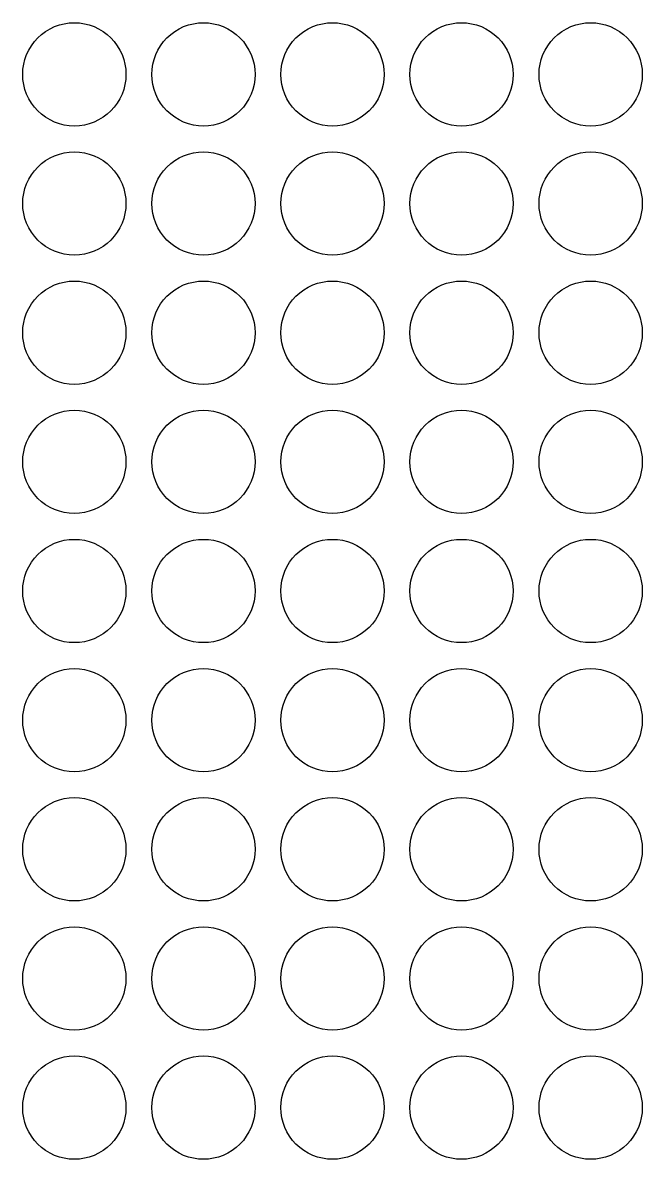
# Model space of a CAD drawing. Header units: millimetres. Extents: x 63 to 185, y -163 to -75.
# Drawn here: x 147.67 to 159.67, y -141.36 to -119.36 of the extents above; entities that cross this region are included whole.
import ezdxf

# ---------------------------------------------------------------- set-up
doc = ezdxf.new("R2010")
doc.units = ezdxf.units.MM
doc.layers.add('background', color=7, linetype='Continuous')

msp = doc.modelspace()

# ---------------------------------------------------------------- linework, layer by layer
at = {"layer": 'background'}
for points in [[(149.666, -120.355), (149.661, -120.453), (149.647, -120.55), (149.623, -120.645), (149.59, -120.738), (149.548, -120.826), (149.497, -120.911), (149.439, -120.989), (149.373, -121.062), (149.3, -121.128), (149.222, -121.186), (149.137, -121.237), (149.049, -121.279), (148.956, -121.312), (148.861, -121.336), (148.764, -121.35), (148.666, -121.355), (148.568, -121.35), (148.471, -121.336), (148.376, -121.312), (148.283, -121.279), (148.195, -121.237), (148.11, -121.186), (148.032, -121.128), (147.959, -121.062), (147.893, -120.989), (147.835, -120.911), (147.784, -120.826), (147.742, -120.738), (147.709, -120.645), (147.685, -120.55), (147.671, -120.453), (147.666, -120.355), (147.671, -120.257), (147.685, -120.16), (147.709, -120.065), (147.742, -119.972), (147.784, -119.884), (147.835, -119.799), (147.893, -119.721), (147.959, -119.648), (148.032, -119.582), (148.11, -119.524), (148.195, -119.473), (148.283, -119.431), (148.376, -119.398), (148.471, -119.374), (148.568, -119.36), (148.666, -119.355), (148.764, -119.36), (148.861, -119.374), (148.956, -119.398), (149.049, -119.431), (149.137, -119.473), (149.222, -119.524), (149.3, -119.582), (149.373, -119.648), (149.439, -119.721), (149.497, -119.799), (149.548, -119.884), (149.59, -119.972), (149.623, -120.065), (149.647, -120.16), (149.661, -120.257)], [(152.166, -120.355), (152.161, -120.453), (152.147, -120.55), (152.123, -120.645), (152.09, -120.738), (152.048, -120.826), (151.997, -120.911), (151.939, -120.989), (151.873, -121.062), (151.8, -121.128), (151.722, -121.186), (151.637, -121.237), (151.549, -121.279), (151.456, -121.312), (151.361, -121.336), (151.264, -121.35), (151.166, -121.355), (151.068, -121.35), (150.971, -121.336), (150.876, -121.312), (150.783, -121.279), (150.695, -121.237), (150.61, -121.186), (150.532, -121.128), (150.459, -121.062), (150.393, -120.989), (150.335, -120.911), (150.284, -120.826), (150.242, -120.738), (150.209, -120.645), (150.185, -120.55), (150.171, -120.453), (150.166, -120.355), (150.171, -120.257), (150.185, -120.16), (150.209, -120.065), (150.242, -119.972), (150.284, -119.884), (150.335, -119.799), (150.393, -119.721), (150.459, -119.648), (150.532, -119.582), (150.61, -119.524), (150.695, -119.473), (150.783, -119.431), (150.876, -119.398), (150.971, -119.374), (151.068, -119.36), (151.166, -119.355), (151.264, -119.36), (151.361, -119.374), (151.456, -119.398), (151.549, -119.431), (151.637, -119.473), (151.722, -119.524), (151.8, -119.582), (151.873, -119.648), (151.939, -119.721), (151.997, -119.799), (152.048, -119.884), (152.09, -119.972), (152.123, -120.065), (152.147, -120.16), (152.161, -120.257)], [(154.666, -120.355), (154.661, -120.453), (154.647, -120.55), (154.623, -120.645), (154.59, -120.738), (154.548, -120.826), (154.497, -120.911), (154.439, -120.989), (154.373, -121.062), (154.3, -121.128), (154.222, -121.186), (154.137, -121.237), (154.049, -121.279), (153.956, -121.312), (153.861, -121.336), (153.764, -121.35), (153.666, -121.355), (153.568, -121.35), (153.471, -121.336), (153.376, -121.312), (153.283, -121.279), (153.195, -121.237), (153.11, -121.186), (153.032, -121.128), (152.959, -121.062), (152.893, -120.989), (152.835, -120.911), (152.784, -120.826), (152.742, -120.738), (152.709, -120.645), (152.685, -120.55), (152.671, -120.453), (152.666, -120.355), (152.671, -120.257), (152.685, -120.16), (152.709, -120.065), (152.742, -119.972), (152.784, -119.884), (152.835, -119.799), (152.893, -119.721), (152.959, -119.648), (153.032, -119.582), (153.11, -119.524), (153.195, -119.473), (153.283, -119.431), (153.376, -119.398), (153.471, -119.374), (153.568, -119.36), (153.666, -119.355), (153.764, -119.36), (153.861, -119.374), (153.956, -119.398), (154.049, -119.431), (154.137, -119.473), (154.222, -119.524), (154.3, -119.582), (154.373, -119.648), (154.439, -119.721), (154.497, -119.799), (154.548, -119.884), (154.59, -119.972), (154.623, -120.065), (154.647, -120.16), (154.661, -120.257)], [(157.166, -120.355), (157.161, -120.453), (157.147, -120.55), (157.123, -120.645), (157.09, -120.738), (157.048, -120.826), (156.997, -120.911), (156.939, -120.989), (156.873, -121.062), (156.8, -121.128), (156.722, -121.186), (156.637, -121.237), (156.549, -121.279), (156.456, -121.312), (156.361, -121.336), (156.264, -121.35), (156.166, -121.355), (156.068, -121.35), (155.971, -121.336), (155.876, -121.312), (155.783, -121.279), (155.695, -121.237), (155.61, -121.186), (155.532, -121.128), (155.459, -121.062), (155.393, -120.989), (155.335, -120.911), (155.284, -120.826), (155.242, -120.738), (155.209, -120.645), (155.185, -120.55), (155.171, -120.453), (155.166, -120.355), (155.171, -120.257), (155.185, -120.16), (155.209, -120.065), (155.242, -119.972), (155.284, -119.884), (155.335, -119.799), (155.393, -119.721), (155.459, -119.648), (155.532, -119.582), (155.61, -119.524), (155.695, -119.473), (155.783, -119.431), (155.876, -119.398), (155.971, -119.374), (156.068, -119.36), (156.166, -119.355), (156.264, -119.36), (156.361, -119.374), (156.456, -119.398), (156.549, -119.431), (156.637, -119.473), (156.722, -119.524), (156.8, -119.582), (156.873, -119.648), (156.939, -119.721), (156.997, -119.799), (157.048, -119.884), (157.09, -119.972), (157.123, -120.065), (157.147, -120.16), (157.161, -120.257)], [(159.666, -120.355), (159.661, -120.453), (159.647, -120.55), (159.623, -120.645), (159.59, -120.738), (159.548, -120.826), (159.497, -120.911), (159.439, -120.989), (159.373, -121.062), (159.3, -121.128), (159.222, -121.186), (159.137, -121.237), (159.049, -121.279), (158.956, -121.312), (158.861, -121.336), (158.764, -121.35), (158.666, -121.355), (158.568, -121.35), (158.471, -121.336), (158.376, -121.312), (158.283, -121.279), (158.195, -121.237), (158.11, -121.186), (158.032, -121.128), (157.959, -121.062), (157.893, -120.989), (157.835, -120.911), (157.784, -120.826), (157.742, -120.738), (157.709, -120.645), (157.685, -120.55), (157.671, -120.453), (157.666, -120.355), (157.671, -120.257), (157.685, -120.16), (157.709, -120.065), (157.742, -119.972), (157.784, -119.884), (157.835, -119.799), (157.893, -119.721), (157.959, -119.648), (158.032, -119.582), (158.11, -119.524), (158.195, -119.473), (158.283, -119.431), (158.376, -119.398), (158.471, -119.374), (158.568, -119.36), (158.666, -119.355), (158.764, -119.36), (158.861, -119.374), (158.956, -119.398), (159.049, -119.431), (159.137, -119.473), (159.222, -119.524), (159.3, -119.582), (159.373, -119.648), (159.439, -119.721), (159.497, -119.799), (159.548, -119.884), (159.59, -119.972), (159.623, -120.065), (159.647, -120.16), (159.661, -120.257)], [(149.666, -122.855), (149.661, -122.953), (149.647, -123.05), (149.623, -123.145), (149.59, -123.238), (149.548, -123.326), (149.497, -123.411), (149.439, -123.489), (149.373, -123.562), (149.3, -123.628), (149.222, -123.686), (149.137, -123.737), (149.049, -123.779), (148.956, -123.812), (148.861, -123.836), (148.764, -123.85), (148.666, -123.855), (148.568, -123.85), (148.471, -123.836), (148.376, -123.812), (148.283, -123.779), (148.195, -123.737), (148.11, -123.686), (148.032, -123.628), (147.959, -123.562), (147.893, -123.489), (147.835, -123.411), (147.784, -123.326), (147.742, -123.238), (147.709, -123.145), (147.685, -123.05), (147.671, -122.953), (147.666, -122.855), (147.671, -122.757), (147.685, -122.66), (147.709, -122.565), (147.742, -122.472), (147.784, -122.384), (147.835, -122.299), (147.893, -122.221), (147.959, -122.148), (148.032, -122.082), (148.11, -122.024), (148.195, -121.973), (148.283, -121.931), (148.376, -121.898), (148.471, -121.874), (148.568, -121.86), (148.666, -121.855), (148.764, -121.86), (148.861, -121.874), (148.956, -121.898), (149.049, -121.931), (149.137, -121.973), (149.222, -122.024), (149.3, -122.082), (149.373, -122.148), (149.439, -122.221), (149.497, -122.299), (149.548, -122.384), (149.59, -122.472), (149.623, -122.565), (149.647, -122.66), (149.661, -122.757)], [(152.166, -122.855), (152.161, -122.953), (152.147, -123.05), (152.123, -123.145), (152.09, -123.238), (152.048, -123.326), (151.997, -123.411), (151.939, -123.489), (151.873, -123.562), (151.8, -123.628), (151.722, -123.686), (151.637, -123.737), (151.549, -123.779), (151.456, -123.812), (151.361, -123.836), (151.264, -123.85), (151.166, -123.855), (151.068, -123.85), (150.971, -123.836), (150.876, -123.812), (150.783, -123.779), (150.695, -123.737), (150.61, -123.686), (150.532, -123.628), (150.459, -123.562), (150.393, -123.489), (150.335, -123.411), (150.284, -123.326), (150.242, -123.238), (150.209, -123.145), (150.185, -123.05), (150.171, -122.953), (150.166, -122.855), (150.171, -122.757), (150.185, -122.66), (150.209, -122.565), (150.242, -122.472), (150.284, -122.384), (150.335, -122.299), (150.393, -122.221), (150.459, -122.148), (150.532, -122.082), (150.61, -122.024), (150.695, -121.973), (150.783, -121.931), (150.876, -121.898), (150.971, -121.874), (151.068, -121.86), (151.166, -121.855), (151.264, -121.86), (151.361, -121.874), (151.456, -121.898), (151.549, -121.931), (151.637, -121.973), (151.722, -122.024), (151.8, -122.082), (151.873, -122.148), (151.939, -122.221), (151.997, -122.299), (152.048, -122.384), (152.09, -122.472), (152.123, -122.565), (152.147, -122.66), (152.161, -122.757)], [(154.666, -122.855), (154.661, -122.953), (154.647, -123.05), (154.623, -123.145), (154.59, -123.238), (154.548, -123.326), (154.497, -123.411), (154.439, -123.489), (154.373, -123.562), (154.3, -123.628), (154.222, -123.686), (154.137, -123.737), (154.049, -123.779), (153.956, -123.812), (153.861, -123.836), (153.764, -123.85), (153.666, -123.855), (153.568, -123.85), (153.471, -123.836), (153.376, -123.812), (153.283, -123.779), (153.195, -123.737), (153.11, -123.686), (153.032, -123.628), (152.959, -123.562), (152.893, -123.489), (152.835, -123.411), (152.784, -123.326), (152.742, -123.238), (152.709, -123.145), (152.685, -123.05), (152.671, -122.953), (152.666, -122.855), (152.671, -122.757), (152.685, -122.66), (152.709, -122.565), (152.742, -122.472), (152.784, -122.384), (152.835, -122.299), (152.893, -122.221), (152.959, -122.148), (153.032, -122.082), (153.11, -122.024), (153.195, -121.973), (153.283, -121.931), (153.376, -121.898), (153.471, -121.874), (153.568, -121.86), (153.666, -121.855), (153.764, -121.86), (153.861, -121.874), (153.956, -121.898), (154.049, -121.931), (154.137, -121.973), (154.222, -122.024), (154.3, -122.082), (154.373, -122.148), (154.439, -122.221), (154.497, -122.299), (154.548, -122.384), (154.59, -122.472), (154.623, -122.565), (154.647, -122.66), (154.661, -122.757)], [(157.166, -122.855), (157.161, -122.953), (157.147, -123.05), (157.123, -123.145), (157.09, -123.238), (157.048, -123.326), (156.997, -123.411), (156.939, -123.489), (156.873, -123.562), (156.8, -123.628), (156.722, -123.686), (156.637, -123.737), (156.549, -123.779), (156.456, -123.812), (156.361, -123.836), (156.264, -123.85), (156.166, -123.855), (156.068, -123.85), (155.971, -123.836), (155.876, -123.812), (155.783, -123.779), (155.695, -123.737), (155.61, -123.686), (155.532, -123.628), (155.459, -123.562), (155.393, -123.489), (155.335, -123.411), (155.284, -123.326), (155.242, -123.238), (155.209, -123.145), (155.185, -123.05), (155.171, -122.953), (155.166, -122.855), (155.171, -122.757), (155.185, -122.66), (155.209, -122.565), (155.242, -122.472), (155.284, -122.384), (155.335, -122.299), (155.393, -122.221), (155.459, -122.148), (155.532, -122.082), (155.61, -122.024), (155.695, -121.973), (155.783, -121.931), (155.876, -121.898), (155.971, -121.874), (156.068, -121.86), (156.166, -121.855), (156.264, -121.86), (156.361, -121.874), (156.456, -121.898), (156.549, -121.931), (156.637, -121.973), (156.722, -122.024), (156.8, -122.082), (156.873, -122.148), (156.939, -122.221), (156.997, -122.299), (157.048, -122.384), (157.09, -122.472), (157.123, -122.565), (157.147, -122.66), (157.161, -122.757)], [(159.666, -122.855), (159.661, -122.953), (159.647, -123.05), (159.623, -123.145), (159.59, -123.238), (159.548, -123.326), (159.497, -123.411), (159.439, -123.489), (159.373, -123.562), (159.3, -123.628), (159.222, -123.686), (159.137, -123.737), (159.049, -123.779), (158.956, -123.812), (158.861, -123.836), (158.764, -123.85), (158.666, -123.855), (158.568, -123.85), (158.471, -123.836), (158.376, -123.812), (158.283, -123.779), (158.195, -123.737), (158.11, -123.686), (158.032, -123.628), (157.959, -123.562), (157.893, -123.489), (157.835, -123.411), (157.784, -123.326), (157.742, -123.238), (157.709, -123.145), (157.685, -123.05), (157.671, -122.953), (157.666, -122.855), (157.671, -122.757), (157.685, -122.66), (157.709, -122.565), (157.742, -122.472), (157.784, -122.384), (157.835, -122.299), (157.893, -122.221), (157.959, -122.148), (158.032, -122.082), (158.11, -122.024), (158.195, -121.973), (158.283, -121.931), (158.376, -121.898), (158.471, -121.874), (158.568, -121.86), (158.666, -121.855), (158.764, -121.86), (158.861, -121.874), (158.956, -121.898), (159.049, -121.931), (159.137, -121.973), (159.222, -122.024), (159.3, -122.082), (159.373, -122.148), (159.439, -122.221), (159.497, -122.299), (159.548, -122.384), (159.59, -122.472), (159.623, -122.565), (159.647, -122.66), (159.661, -122.757)], [(149.666, -125.355), (149.661, -125.453), (149.647, -125.55), (149.623, -125.645), (149.59, -125.738), (149.548, -125.826), (149.497, -125.911), (149.439, -125.989), (149.373, -126.062), (149.3, -126.128), (149.222, -126.186), (149.137, -126.237), (149.049, -126.279), (148.956, -126.312), (148.861, -126.336), (148.764, -126.35), (148.666, -126.355), (148.568, -126.35), (148.471, -126.336), (148.376, -126.312), (148.283, -126.279), (148.195, -126.237), (148.11, -126.186), (148.032, -126.128), (147.959, -126.062), (147.893, -125.989), (147.835, -125.911), (147.784, -125.826), (147.742, -125.738), (147.709, -125.645), (147.685, -125.55), (147.671, -125.453), (147.666, -125.355), (147.671, -125.257), (147.685, -125.16), (147.709, -125.065), (147.742, -124.972), (147.784, -124.884), (147.835, -124.799), (147.893, -124.721), (147.959, -124.648), (148.032, -124.582), (148.11, -124.524), (148.195, -124.473), (148.283, -124.431), (148.376, -124.398), (148.471, -124.374), (148.568, -124.36), (148.666, -124.355), (148.764, -124.36), (148.861, -124.374), (148.956, -124.398), (149.049, -124.431), (149.137, -124.473), (149.222, -124.524), (149.3, -124.582), (149.373, -124.648), (149.439, -124.721), (149.497, -124.799), (149.548, -124.884), (149.59, -124.972), (149.623, -125.065), (149.647, -125.16), (149.661, -125.257)], [(152.166, -125.355), (152.161, -125.453), (152.147, -125.55), (152.123, -125.645), (152.09, -125.738), (152.048, -125.826), (151.997, -125.911), (151.939, -125.989), (151.873, -126.062), (151.8, -126.128), (151.722, -126.186), (151.637, -126.237), (151.549, -126.279), (151.456, -126.312), (151.361, -126.336), (151.264, -126.35), (151.166, -126.355), (151.068, -126.35), (150.971, -126.336), (150.876, -126.312), (150.783, -126.279), (150.695, -126.237), (150.61, -126.186), (150.532, -126.128), (150.459, -126.062), (150.393, -125.989), (150.335, -125.911), (150.284, -125.826), (150.242, -125.738), (150.209, -125.645), (150.185, -125.55), (150.171, -125.453), (150.166, -125.355), (150.171, -125.257), (150.185, -125.16), (150.209, -125.065), (150.242, -124.972), (150.284, -124.884), (150.335, -124.799), (150.393, -124.721), (150.459, -124.648), (150.532, -124.582), (150.61, -124.524), (150.695, -124.473), (150.783, -124.431), (150.876, -124.398), (150.971, -124.374), (151.068, -124.36), (151.166, -124.355), (151.264, -124.36), (151.361, -124.374), (151.456, -124.398), (151.549, -124.431), (151.637, -124.473), (151.722, -124.524), (151.8, -124.582), (151.873, -124.648), (151.939, -124.721), (151.997, -124.799), (152.048, -124.884), (152.09, -124.972), (152.123, -125.065), (152.147, -125.16), (152.161, -125.257)], [(154.666, -125.355), (154.661, -125.453), (154.647, -125.55), (154.623, -125.645), (154.59, -125.738), (154.548, -125.826), (154.497, -125.911), (154.439, -125.989), (154.373, -126.062), (154.3, -126.128), (154.222, -126.186), (154.137, -126.237), (154.049, -126.279), (153.956, -126.312), (153.861, -126.336), (153.764, -126.35), (153.666, -126.355), (153.568, -126.35), (153.471, -126.336), (153.376, -126.312), (153.283, -126.279), (153.195, -126.237), (153.11, -126.186), (153.032, -126.128), (152.959, -126.062), (152.893, -125.989), (152.835, -125.911), (152.784, -125.826), (152.742, -125.738), (152.709, -125.645), (152.685, -125.55), (152.671, -125.453), (152.666, -125.355), (152.671, -125.257), (152.685, -125.16), (152.709, -125.065), (152.742, -124.972), (152.784, -124.884), (152.835, -124.799), (152.893, -124.721), (152.959, -124.648), (153.032, -124.582), (153.11, -124.524), (153.195, -124.473), (153.283, -124.431), (153.376, -124.398), (153.471, -124.374), (153.568, -124.36), (153.666, -124.355), (153.764, -124.36), (153.861, -124.374), (153.956, -124.398), (154.049, -124.431), (154.137, -124.473), (154.222, -124.524), (154.3, -124.582), (154.373, -124.648), (154.439, -124.721), (154.497, -124.799), (154.548, -124.884), (154.59, -124.972), (154.623, -125.065), (154.647, -125.16), (154.661, -125.257)], [(157.166, -125.355), (157.161, -125.453), (157.147, -125.55), (157.123, -125.645), (157.09, -125.738), (157.048, -125.826), (156.997, -125.911), (156.939, -125.989), (156.873, -126.062), (156.8, -126.128), (156.722, -126.186), (156.637, -126.237), (156.549, -126.279), (156.456, -126.312), (156.361, -126.336), (156.264, -126.35), (156.166, -126.355), (156.068, -126.35), (155.971, -126.336), (155.876, -126.312), (155.783, -126.279), (155.695, -126.237), (155.61, -126.186), (155.532, -126.128), (155.459, -126.062), (155.393, -125.989), (155.335, -125.911), (155.284, -125.826), (155.242, -125.738), (155.209, -125.645), (155.185, -125.55), (155.171, -125.453), (155.166, -125.355), (155.171, -125.257), (155.185, -125.16), (155.209, -125.065), (155.242, -124.972), (155.284, -124.884), (155.335, -124.799), (155.393, -124.721), (155.459, -124.648), (155.532, -124.582), (155.61, -124.524), (155.695, -124.473), (155.783, -124.431), (155.876, -124.398), (155.971, -124.374), (156.068, -124.36), (156.166, -124.355), (156.264, -124.36), (156.361, -124.374), (156.456, -124.398), (156.549, -124.431), (156.637, -124.473), (156.722, -124.524), (156.8, -124.582), (156.873, -124.648), (156.939, -124.721), (156.997, -124.799), (157.048, -124.884), (157.09, -124.972), (157.123, -125.065), (157.147, -125.16), (157.161, -125.257)], [(159.666, -125.355), (159.661, -125.453), (159.647, -125.55), (159.623, -125.645), (159.59, -125.738), (159.548, -125.826), (159.497, -125.911), (159.439, -125.989), (159.373, -126.062), (159.3, -126.128), (159.222, -126.186), (159.137, -126.237), (159.049, -126.279), (158.956, -126.312), (158.861, -126.336), (158.764, -126.35), (158.666, -126.355), (158.568, -126.35), (158.471, -126.336), (158.376, -126.312), (158.283, -126.279), (158.195, -126.237), (158.11, -126.186), (158.032, -126.128), (157.959, -126.062), (157.893, -125.989), (157.835, -125.911), (157.784, -125.826), (157.742, -125.738), (157.709, -125.645), (157.685, -125.55), (157.671, -125.453), (157.666, -125.355), (157.671, -125.257), (157.685, -125.16), (157.709, -125.065), (157.742, -124.972), (157.784, -124.884), (157.835, -124.799), (157.893, -124.721), (157.959, -124.648), (158.032, -124.582), (158.11, -124.524), (158.195, -124.473), (158.283, -124.431), (158.376, -124.398), (158.471, -124.374), (158.568, -124.36), (158.666, -124.355), (158.764, -124.36), (158.861, -124.374), (158.956, -124.398), (159.049, -124.431), (159.137, -124.473), (159.222, -124.524), (159.3, -124.582), (159.373, -124.648), (159.439, -124.721), (159.497, -124.799), (159.548, -124.884), (159.59, -124.972), (159.623, -125.065), (159.647, -125.16), (159.661, -125.257)], [(149.666, -127.855), (149.661, -127.953), (149.647, -128.05), (149.623, -128.145), (149.59, -128.238), (149.548, -128.326), (149.497, -128.411), (149.439, -128.489), (149.373, -128.562), (149.3, -128.628), (149.222, -128.686), (149.137, -128.737), (149.049, -128.779), (148.956, -128.812), (148.861, -128.836), (148.764, -128.85), (148.666, -128.855), (148.568, -128.85), (148.471, -128.836), (148.376, -128.812), (148.283, -128.779), (148.195, -128.737), (148.11, -128.686), (148.032, -128.628), (147.959, -128.562), (147.893, -128.489), (147.835, -128.411), (147.784, -128.326), (147.742, -128.238), (147.709, -128.145), (147.685, -128.05), (147.671, -127.953), (147.666, -127.855), (147.671, -127.757), (147.685, -127.66), (147.709, -127.565), (147.742, -127.472), (147.784, -127.384), (147.835, -127.299), (147.893, -127.221), (147.959, -127.148), (148.032, -127.082), (148.11, -127.024), (148.195, -126.973), (148.283, -126.931), (148.376, -126.898), (148.471, -126.874), (148.568, -126.86), (148.666, -126.855), (148.764, -126.86), (148.861, -126.874), (148.956, -126.898), (149.049, -126.931), (149.137, -126.973), (149.222, -127.024), (149.3, -127.082), (149.373, -127.148), (149.439, -127.221), (149.497, -127.299), (149.548, -127.384), (149.59, -127.472), (149.623, -127.565), (149.647, -127.66), (149.661, -127.757)], [(152.166, -127.855), (152.161, -127.953), (152.147, -128.05), (152.123, -128.145), (152.09, -128.238), (152.048, -128.326), (151.997, -128.411), (151.939, -128.489), (151.873, -128.562), (151.8, -128.628), (151.722, -128.686), (151.637, -128.737), (151.549, -128.779), (151.456, -128.812), (151.361, -128.836), (151.264, -128.85), (151.166, -128.855), (151.068, -128.85), (150.971, -128.836), (150.876, -128.812), (150.783, -128.779), (150.695, -128.737), (150.61, -128.686), (150.532, -128.628), (150.459, -128.562), (150.393, -128.489), (150.335, -128.411), (150.284, -128.326), (150.242, -128.238), (150.209, -128.145), (150.185, -128.05), (150.171, -127.953), (150.166, -127.855), (150.171, -127.757), (150.185, -127.66), (150.209, -127.565), (150.242, -127.472), (150.284, -127.384), (150.335, -127.299), (150.393, -127.221), (150.459, -127.148), (150.532, -127.082), (150.61, -127.024), (150.695, -126.973), (150.783, -126.931), (150.876, -126.898), (150.971, -126.874), (151.068, -126.86), (151.166, -126.855), (151.264, -126.86), (151.361, -126.874), (151.456, -126.898), (151.549, -126.931), (151.637, -126.973), (151.722, -127.024), (151.8, -127.082), (151.873, -127.148), (151.939, -127.221), (151.997, -127.299), (152.048, -127.384), (152.09, -127.472), (152.123, -127.565), (152.147, -127.66), (152.161, -127.757)], [(154.666, -127.855), (154.661, -127.953), (154.647, -128.05), (154.623, -128.145), (154.59, -128.238), (154.548, -128.326), (154.497, -128.411), (154.439, -128.489), (154.373, -128.562), (154.3, -128.628), (154.222, -128.686), (154.137, -128.737), (154.049, -128.779), (153.956, -128.812), (153.861, -128.836), (153.764, -128.85), (153.666, -128.855), (153.568, -128.85), (153.471, -128.836), (153.376, -128.812), (153.283, -128.779), (153.195, -128.737), (153.11, -128.686), (153.032, -128.628), (152.959, -128.562), (152.893, -128.489), (152.835, -128.411), (152.784, -128.326), (152.742, -128.238), (152.709, -128.145), (152.685, -128.05), (152.671, -127.953), (152.666, -127.855), (152.671, -127.757), (152.685, -127.66), (152.709, -127.565), (152.742, -127.472), (152.784, -127.384), (152.835, -127.299), (152.893, -127.221), (152.959, -127.148), (153.032, -127.082), (153.11, -127.024), (153.195, -126.973), (153.283, -126.931), (153.376, -126.898), (153.471, -126.874), (153.568, -126.86), (153.666, -126.855), (153.764, -126.86), (153.861, -126.874), (153.956, -126.898), (154.049, -126.931), (154.137, -126.973), (154.222, -127.024), (154.3, -127.082), (154.373, -127.148), (154.439, -127.221), (154.497, -127.299), (154.548, -127.384), (154.59, -127.472), (154.623, -127.565), (154.647, -127.66), (154.661, -127.757)], [(157.166, -127.855), (157.161, -127.953), (157.147, -128.05), (157.123, -128.145), (157.09, -128.238), (157.048, -128.326), (156.997, -128.411), (156.939, -128.489), (156.873, -128.562), (156.8, -128.628), (156.722, -128.686), (156.637, -128.737), (156.549, -128.779), (156.456, -128.812), (156.361, -128.836), (156.264, -128.85), (156.166, -128.855), (156.068, -128.85), (155.971, -128.836), (155.876, -128.812), (155.783, -128.779), (155.695, -128.737), (155.61, -128.686), (155.532, -128.628), (155.459, -128.562), (155.393, -128.489), (155.335, -128.411), (155.284, -128.326), (155.242, -128.238), (155.209, -128.145), (155.185, -128.05), (155.171, -127.953), (155.166, -127.855), (155.171, -127.757), (155.185, -127.66), (155.209, -127.565), (155.242, -127.472), (155.284, -127.384), (155.335, -127.299), (155.393, -127.221), (155.459, -127.148), (155.532, -127.082), (155.61, -127.024), (155.695, -126.973), (155.783, -126.931), (155.876, -126.898), (155.971, -126.874), (156.068, -126.86), (156.166, -126.855), (156.264, -126.86), (156.361, -126.874), (156.456, -126.898), (156.549, -126.931), (156.637, -126.973), (156.722, -127.024), (156.8, -127.082), (156.873, -127.148), (156.939, -127.221), (156.997, -127.299), (157.048, -127.384), (157.09, -127.472), (157.123, -127.565), (157.147, -127.66), (157.161, -127.757)], [(159.666, -127.855), (159.661, -127.953), (159.647, -128.05), (159.623, -128.145), (159.59, -128.238), (159.548, -128.326), (159.497, -128.411), (159.439, -128.489), (159.373, -128.562), (159.3, -128.628), (159.222, -128.686), (159.137, -128.737), (159.049, -128.779), (158.956, -128.812), (158.861, -128.836), (158.764, -128.85), (158.666, -128.855), (158.568, -128.85), (158.471, -128.836), (158.376, -128.812), (158.283, -128.779), (158.195, -128.737), (158.11, -128.686), (158.032, -128.628), (157.959, -128.562), (157.893, -128.489), (157.835, -128.411), (157.784, -128.326), (157.742, -128.238), (157.709, -128.145), (157.685, -128.05), (157.671, -127.953), (157.666, -127.855), (157.671, -127.757), (157.685, -127.66), (157.709, -127.565), (157.742, -127.472), (157.784, -127.384), (157.835, -127.299), (157.893, -127.221), (157.959, -127.148), (158.032, -127.082), (158.11, -127.024), (158.195, -126.973), (158.283, -126.931), (158.376, -126.898), (158.471, -126.874), (158.568, -126.86), (158.666, -126.855), (158.764, -126.86), (158.861, -126.874), (158.956, -126.898), (159.049, -126.931), (159.137, -126.973), (159.222, -127.024), (159.3, -127.082), (159.373, -127.148), (159.439, -127.221), (159.497, -127.299), (159.548, -127.384), (159.59, -127.472), (159.623, -127.565), (159.647, -127.66), (159.661, -127.757)], [(149.666, -130.355), (149.661, -130.453), (149.647, -130.55), (149.623, -130.645), (149.59, -130.738), (149.548, -130.826), (149.497, -130.911), (149.439, -130.989), (149.373, -131.062), (149.3, -131.128), (149.222, -131.186), (149.137, -131.237), (149.049, -131.279), (148.956, -131.312), (148.861, -131.336), (148.764, -131.35), (148.666, -131.355), (148.568, -131.35), (148.471, -131.336), (148.376, -131.312), (148.283, -131.279), (148.195, -131.237), (148.11, -131.186), (148.032, -131.128), (147.959, -131.062), (147.893, -130.989), (147.835, -130.911), (147.784, -130.826), (147.742, -130.738), (147.709, -130.645), (147.685, -130.55), (147.671, -130.453), (147.666, -130.355), (147.671, -130.257), (147.685, -130.16), (147.709, -130.065), (147.742, -129.972), (147.784, -129.884), (147.835, -129.799), (147.893, -129.721), (147.959, -129.648), (148.032, -129.582), (148.11, -129.524), (148.195, -129.473), (148.283, -129.431), (148.376, -129.398), (148.471, -129.374), (148.568, -129.36), (148.666, -129.355), (148.764, -129.36), (148.861, -129.374), (148.956, -129.398), (149.049, -129.431), (149.137, -129.473), (149.222, -129.524), (149.3, -129.582), (149.373, -129.648), (149.439, -129.721), (149.497, -129.799), (149.548, -129.884), (149.59, -129.972), (149.623, -130.065), (149.647, -130.16), (149.661, -130.257)], [(152.166, -130.355), (152.161, -130.453), (152.147, -130.55), (152.123, -130.645), (152.09, -130.738), (152.048, -130.826), (151.997, -130.911), (151.939, -130.989), (151.873, -131.062), (151.8, -131.128), (151.722, -131.186), (151.637, -131.237), (151.549, -131.279), (151.456, -131.312), (151.361, -131.336), (151.264, -131.35), (151.166, -131.355), (151.068, -131.35), (150.971, -131.336), (150.876, -131.312), (150.783, -131.279), (150.695, -131.237), (150.61, -131.186), (150.532, -131.128), (150.459, -131.062), (150.393, -130.989), (150.335, -130.911), (150.284, -130.826), (150.242, -130.738), (150.209, -130.645), (150.185, -130.55), (150.171, -130.453), (150.166, -130.355), (150.171, -130.257), (150.185, -130.16), (150.209, -130.065), (150.242, -129.972), (150.284, -129.884), (150.335, -129.799), (150.393, -129.721), (150.459, -129.648), (150.532, -129.582), (150.61, -129.524), (150.695, -129.473), (150.783, -129.431), (150.876, -129.398), (150.971, -129.374), (151.068, -129.36), (151.166, -129.355), (151.264, -129.36), (151.361, -129.374), (151.456, -129.398), (151.549, -129.431), (151.637, -129.473), (151.722, -129.524), (151.8, -129.582), (151.873, -129.648), (151.939, -129.721), (151.997, -129.799), (152.048, -129.884), (152.09, -129.972), (152.123, -130.065), (152.147, -130.16), (152.161, -130.257)], [(154.666, -130.355), (154.661, -130.453), (154.647, -130.55), (154.623, -130.645), (154.59, -130.738), (154.548, -130.826), (154.497, -130.911), (154.439, -130.989), (154.373, -131.062), (154.3, -131.128), (154.222, -131.186), (154.137, -131.237), (154.049, -131.279), (153.956, -131.312), (153.861, -131.336), (153.764, -131.35), (153.666, -131.355), (153.568, -131.35), (153.471, -131.336), (153.376, -131.312), (153.283, -131.279), (153.195, -131.237), (153.11, -131.186), (153.032, -131.128), (152.959, -131.062), (152.893, -130.989), (152.835, -130.911), (152.784, -130.826), (152.742, -130.738), (152.709, -130.645), (152.685, -130.55), (152.671, -130.453), (152.666, -130.355), (152.671, -130.257), (152.685, -130.16), (152.709, -130.065), (152.742, -129.972), (152.784, -129.884), (152.835, -129.799), (152.893, -129.721), (152.959, -129.648), (153.032, -129.582), (153.11, -129.524), (153.195, -129.473), (153.283, -129.431), (153.376, -129.398), (153.471, -129.374), (153.568, -129.36), (153.666, -129.355), (153.764, -129.36), (153.861, -129.374), (153.956, -129.398), (154.049, -129.431), (154.137, -129.473), (154.222, -129.524), (154.3, -129.582), (154.373, -129.648), (154.439, -129.721), (154.497, -129.799), (154.548, -129.884), (154.59, -129.972), (154.623, -130.065), (154.647, -130.16), (154.661, -130.257)], [(157.166, -130.355), (157.161, -130.453), (157.147, -130.55), (157.123, -130.645), (157.09, -130.738), (157.048, -130.826), (156.997, -130.911), (156.939, -130.989), (156.873, -131.062), (156.8, -131.128), (156.722, -131.186), (156.637, -131.237), (156.549, -131.279), (156.456, -131.312), (156.361, -131.336), (156.264, -131.35), (156.166, -131.355), (156.068, -131.35), (155.971, -131.336), (155.876, -131.312), (155.783, -131.279), (155.695, -131.237), (155.61, -131.186), (155.532, -131.128), (155.459, -131.062), (155.393, -130.989), (155.335, -130.911), (155.284, -130.826), (155.242, -130.738), (155.209, -130.645), (155.185, -130.55), (155.171, -130.453), (155.166, -130.355), (155.171, -130.257), (155.185, -130.16), (155.209, -130.065), (155.242, -129.972), (155.284, -129.884), (155.335, -129.799), (155.393, -129.721), (155.459, -129.648), (155.532, -129.582), (155.61, -129.524), (155.695, -129.473), (155.783, -129.431), (155.876, -129.398), (155.971, -129.374), (156.068, -129.36), (156.166, -129.355), (156.264, -129.36), (156.361, -129.374), (156.456, -129.398), (156.549, -129.431), (156.637, -129.473), (156.722, -129.524), (156.8, -129.582), (156.873, -129.648), (156.939, -129.721), (156.997, -129.799), (157.048, -129.884), (157.09, -129.972), (157.123, -130.065), (157.147, -130.16), (157.161, -130.257)], [(159.666, -130.355), (159.661, -130.453), (159.647, -130.55), (159.623, -130.645), (159.59, -130.738), (159.548, -130.826), (159.497, -130.911), (159.439, -130.989), (159.373, -131.062), (159.3, -131.128), (159.222, -131.186), (159.137, -131.237), (159.049, -131.279), (158.956, -131.312), (158.861, -131.336), (158.764, -131.35), (158.666, -131.355), (158.568, -131.35), (158.471, -131.336), (158.376, -131.312), (158.283, -131.279), (158.195, -131.237), (158.11, -131.186), (158.032, -131.128), (157.959, -131.062), (157.893, -130.989), (157.835, -130.911), (157.784, -130.826), (157.742, -130.738), (157.709, -130.645), (157.685, -130.55), (157.671, -130.453), (157.666, -130.355), (157.671, -130.257), (157.685, -130.16), (157.709, -130.065), (157.742, -129.972), (157.784, -129.884), (157.835, -129.799), (157.893, -129.721), (157.959, -129.648), (158.032, -129.582), (158.11, -129.524), (158.195, -129.473), (158.283, -129.431), (158.376, -129.398), (158.471, -129.374), (158.568, -129.36), (158.666, -129.355), (158.764, -129.36), (158.861, -129.374), (158.956, -129.398), (159.049, -129.431), (159.137, -129.473), (159.222, -129.524), (159.3, -129.582), (159.373, -129.648), (159.439, -129.721), (159.497, -129.799), (159.548, -129.884), (159.59, -129.972), (159.623, -130.065), (159.647, -130.16), (159.661, -130.257)], [(149.666, -132.855), (149.661, -132.953), (149.647, -133.05), (149.623, -133.145), (149.59, -133.238), (149.548, -133.326), (149.497, -133.411), (149.439, -133.489), (149.373, -133.562), (149.3, -133.628), (149.222, -133.686), (149.137, -133.737), (149.049, -133.779), (148.956, -133.812), (148.861, -133.836), (148.764, -133.85), (148.666, -133.855), (148.568, -133.85), (148.471, -133.836), (148.376, -133.812), (148.283, -133.779), (148.195, -133.737), (148.11, -133.686), (148.032, -133.628), (147.959, -133.562), (147.893, -133.489), (147.835, -133.411), (147.784, -133.326), (147.742, -133.238), (147.709, -133.145), (147.685, -133.05), (147.671, -132.953), (147.666, -132.855), (147.671, -132.757), (147.685, -132.66), (147.709, -132.565), (147.742, -132.472), (147.784, -132.384), (147.835, -132.299), (147.893, -132.221), (147.959, -132.148), (148.032, -132.082), (148.11, -132.024), (148.195, -131.973), (148.283, -131.931), (148.376, -131.898), (148.471, -131.874), (148.568, -131.86), (148.666, -131.855), (148.764, -131.86), (148.861, -131.874), (148.956, -131.898), (149.049, -131.931), (149.137, -131.973), (149.222, -132.024), (149.3, -132.082), (149.373, -132.148), (149.439, -132.221), (149.497, -132.299), (149.548, -132.384), (149.59, -132.472), (149.623, -132.565), (149.647, -132.66), (149.661, -132.757)], [(152.166, -132.855), (152.161, -132.953), (152.147, -133.05), (152.123, -133.145), (152.09, -133.238), (152.048, -133.326), (151.997, -133.411), (151.939, -133.489), (151.873, -133.562), (151.8, -133.628), (151.722, -133.686), (151.637, -133.737), (151.549, -133.779), (151.456, -133.812), (151.361, -133.836), (151.264, -133.85), (151.166, -133.855), (151.068, -133.85), (150.971, -133.836), (150.876, -133.812), (150.783, -133.779), (150.695, -133.737), (150.61, -133.686), (150.532, -133.628), (150.459, -133.562), (150.393, -133.489), (150.335, -133.411), (150.284, -133.326), (150.242, -133.238), (150.209, -133.145), (150.185, -133.05), (150.171, -132.953), (150.166, -132.855), (150.171, -132.757), (150.185, -132.66), (150.209, -132.565), (150.242, -132.472), (150.284, -132.384), (150.335, -132.299), (150.393, -132.221), (150.459, -132.148), (150.532, -132.082), (150.61, -132.024), (150.695, -131.973), (150.783, -131.931), (150.876, -131.898), (150.971, -131.874), (151.068, -131.86), (151.166, -131.855), (151.264, -131.86), (151.361, -131.874), (151.456, -131.898), (151.549, -131.931), (151.637, -131.973), (151.722, -132.024), (151.8, -132.082), (151.873, -132.148), (151.939, -132.221), (151.997, -132.299), (152.048, -132.384), (152.09, -132.472), (152.123, -132.565), (152.147, -132.66), (152.161, -132.757)], [(154.666, -132.855), (154.661, -132.953), (154.647, -133.05), (154.623, -133.145), (154.59, -133.238), (154.548, -133.326), (154.497, -133.411), (154.439, -133.489), (154.373, -133.562), (154.3, -133.628), (154.222, -133.686), (154.137, -133.737), (154.049, -133.779), (153.956, -133.812), (153.861, -133.836), (153.764, -133.85), (153.666, -133.855), (153.568, -133.85), (153.471, -133.836), (153.376, -133.812), (153.283, -133.779), (153.195, -133.737), (153.11, -133.686), (153.032, -133.628), (152.959, -133.562), (152.893, -133.489), (152.835, -133.411), (152.784, -133.326), (152.742, -133.238), (152.709, -133.145), (152.685, -133.05), (152.671, -132.953), (152.666, -132.855), (152.671, -132.757), (152.685, -132.66), (152.709, -132.565), (152.742, -132.472), (152.784, -132.384), (152.835, -132.299), (152.893, -132.221), (152.959, -132.148), (153.032, -132.082), (153.11, -132.024), (153.195, -131.973), (153.283, -131.931), (153.376, -131.898), (153.471, -131.874), (153.568, -131.86), (153.666, -131.855), (153.764, -131.86), (153.861, -131.874), (153.956, -131.898), (154.049, -131.931), (154.137, -131.973), (154.222, -132.024), (154.3, -132.082), (154.373, -132.148), (154.439, -132.221), (154.497, -132.299), (154.548, -132.384), (154.59, -132.472), (154.623, -132.565), (154.647, -132.66), (154.661, -132.757)], [(157.166, -132.855), (157.161, -132.953), (157.147, -133.05), (157.123, -133.145), (157.09, -133.238), (157.048, -133.326), (156.997, -133.411), (156.939, -133.489), (156.873, -133.562), (156.8, -133.628), (156.722, -133.686), (156.637, -133.737), (156.549, -133.779), (156.456, -133.812), (156.361, -133.836), (156.264, -133.85), (156.166, -133.855), (156.068, -133.85), (155.971, -133.836), (155.876, -133.812), (155.783, -133.779), (155.695, -133.737), (155.61, -133.686), (155.532, -133.628), (155.459, -133.562), (155.393, -133.489), (155.335, -133.411), (155.284, -133.326), (155.242, -133.238), (155.209, -133.145), (155.185, -133.05), (155.171, -132.953), (155.166, -132.855), (155.171, -132.757), (155.185, -132.66), (155.209, -132.565), (155.242, -132.472), (155.284, -132.384), (155.335, -132.299), (155.393, -132.221), (155.459, -132.148), (155.532, -132.082), (155.61, -132.024), (155.695, -131.973), (155.783, -131.931), (155.876, -131.898), (155.971, -131.874), (156.068, -131.86), (156.166, -131.855), (156.264, -131.86), (156.361, -131.874), (156.456, -131.898), (156.549, -131.931), (156.637, -131.973), (156.722, -132.024), (156.8, -132.082), (156.873, -132.148), (156.939, -132.221), (156.997, -132.299), (157.048, -132.384), (157.09, -132.472), (157.123, -132.565), (157.147, -132.66), (157.161, -132.757)], [(159.666, -132.855), (159.661, -132.953), (159.647, -133.05), (159.623, -133.145), (159.59, -133.238), (159.548, -133.326), (159.497, -133.411), (159.439, -133.489), (159.373, -133.562), (159.3, -133.628), (159.222, -133.686), (159.137, -133.737), (159.049, -133.779), (158.956, -133.812), (158.861, -133.836), (158.764, -133.85), (158.666, -133.855), (158.568, -133.85), (158.471, -133.836), (158.376, -133.812), (158.283, -133.779), (158.195, -133.737), (158.11, -133.686), (158.032, -133.628), (157.959, -133.562), (157.893, -133.489), (157.835, -133.411), (157.784, -133.326), (157.742, -133.238), (157.709, -133.145), (157.685, -133.05), (157.671, -132.953), (157.666, -132.855), (157.671, -132.757), (157.685, -132.66), (157.709, -132.565), (157.742, -132.472), (157.784, -132.384), (157.835, -132.299), (157.893, -132.221), (157.959, -132.148), (158.032, -132.082), (158.11, -132.024), (158.195, -131.973), (158.283, -131.931), (158.376, -131.898), (158.471, -131.874), (158.568, -131.86), (158.666, -131.855), (158.764, -131.86), (158.861, -131.874), (158.956, -131.898), (159.049, -131.931), (159.137, -131.973), (159.222, -132.024), (159.3, -132.082), (159.373, -132.148), (159.439, -132.221), (159.497, -132.299), (159.548, -132.384), (159.59, -132.472), (159.623, -132.565), (159.647, -132.66), (159.661, -132.757)], [(149.666, -135.355), (149.661, -135.453), (149.647, -135.55), (149.623, -135.645), (149.59, -135.738), (149.548, -135.826), (149.497, -135.911), (149.439, -135.989), (149.373, -136.062), (149.3, -136.128), (149.222, -136.186), (149.137, -136.237), (149.049, -136.279), (148.956, -136.312), (148.861, -136.336), (148.764, -136.35), (148.666, -136.355), (148.568, -136.35), (148.471, -136.336), (148.376, -136.312), (148.283, -136.279), (148.195, -136.237), (148.11, -136.186), (148.032, -136.128), (147.959, -136.062), (147.893, -135.989), (147.835, -135.911), (147.784, -135.826), (147.742, -135.738), (147.709, -135.645), (147.685, -135.55), (147.671, -135.453), (147.666, -135.355), (147.671, -135.257), (147.685, -135.16), (147.709, -135.065), (147.742, -134.972), (147.784, -134.884), (147.835, -134.799), (147.893, -134.721), (147.959, -134.648), (148.032, -134.582), (148.11, -134.524), (148.195, -134.473), (148.283, -134.431), (148.376, -134.398), (148.471, -134.374), (148.568, -134.36), (148.666, -134.355), (148.764, -134.36), (148.861, -134.374), (148.956, -134.398), (149.049, -134.431), (149.137, -134.473), (149.222, -134.524), (149.3, -134.582), (149.373, -134.648), (149.439, -134.721), (149.497, -134.799), (149.548, -134.884), (149.59, -134.972), (149.623, -135.065), (149.647, -135.16), (149.661, -135.257)], [(152.166, -135.355), (152.161, -135.453), (152.147, -135.55), (152.123, -135.645), (152.09, -135.738), (152.048, -135.826), (151.997, -135.911), (151.939, -135.989), (151.873, -136.062), (151.8, -136.128), (151.722, -136.186), (151.637, -136.237), (151.549, -136.279), (151.456, -136.312), (151.361, -136.336), (151.264, -136.35), (151.166, -136.355), (151.068, -136.35), (150.971, -136.336), (150.876, -136.312), (150.783, -136.279), (150.695, -136.237), (150.61, -136.186), (150.532, -136.128), (150.459, -136.062), (150.393, -135.989), (150.335, -135.911), (150.284, -135.826), (150.242, -135.738), (150.209, -135.645), (150.185, -135.55), (150.171, -135.453), (150.166, -135.355), (150.171, -135.257), (150.185, -135.16), (150.209, -135.065), (150.242, -134.972), (150.284, -134.884), (150.335, -134.799), (150.393, -134.721), (150.459, -134.648), (150.532, -134.582), (150.61, -134.524), (150.695, -134.473), (150.783, -134.431), (150.876, -134.398), (150.971, -134.374), (151.068, -134.36), (151.166, -134.355), (151.264, -134.36), (151.361, -134.374), (151.456, -134.398), (151.549, -134.431), (151.637, -134.473), (151.722, -134.524), (151.8, -134.582), (151.873, -134.648), (151.939, -134.721), (151.997, -134.799), (152.048, -134.884), (152.09, -134.972), (152.123, -135.065), (152.147, -135.16), (152.161, -135.257)], [(154.666, -135.355), (154.661, -135.453), (154.647, -135.55), (154.623, -135.645), (154.59, -135.738), (154.548, -135.826), (154.497, -135.911), (154.439, -135.989), (154.373, -136.062), (154.3, -136.128), (154.222, -136.186), (154.137, -136.237), (154.049, -136.279), (153.956, -136.312), (153.861, -136.336), (153.764, -136.35), (153.666, -136.355), (153.568, -136.35), (153.471, -136.336), (153.376, -136.312), (153.283, -136.279), (153.195, -136.237), (153.11, -136.186), (153.032, -136.128), (152.959, -136.062), (152.893, -135.989), (152.835, -135.911), (152.784, -135.826), (152.742, -135.738), (152.709, -135.645), (152.685, -135.55), (152.671, -135.453), (152.666, -135.355), (152.671, -135.257), (152.685, -135.16), (152.709, -135.065), (152.742, -134.972), (152.784, -134.884), (152.835, -134.799), (152.893, -134.721), (152.959, -134.648), (153.032, -134.582), (153.11, -134.524), (153.195, -134.473), (153.283, -134.431), (153.376, -134.398), (153.471, -134.374), (153.568, -134.36), (153.666, -134.355), (153.764, -134.36), (153.861, -134.374), (153.956, -134.398), (154.049, -134.431), (154.137, -134.473), (154.222, -134.524), (154.3, -134.582), (154.373, -134.648), (154.439, -134.721), (154.497, -134.799), (154.548, -134.884), (154.59, -134.972), (154.623, -135.065), (154.647, -135.16), (154.661, -135.257)], [(157.166, -135.355), (157.161, -135.453), (157.147, -135.55), (157.123, -135.645), (157.09, -135.738), (157.048, -135.826), (156.997, -135.911), (156.939, -135.989), (156.873, -136.062), (156.8, -136.128), (156.722, -136.186), (156.637, -136.237), (156.549, -136.279), (156.456, -136.312), (156.361, -136.336), (156.264, -136.35), (156.166, -136.355), (156.068, -136.35), (155.971, -136.336), (155.876, -136.312), (155.783, -136.279), (155.695, -136.237), (155.61, -136.186), (155.532, -136.128), (155.459, -136.062), (155.393, -135.989), (155.335, -135.911), (155.284, -135.826), (155.242, -135.738), (155.209, -135.645), (155.185, -135.55), (155.171, -135.453), (155.166, -135.355), (155.171, -135.257), (155.185, -135.16), (155.209, -135.065), (155.242, -134.972), (155.284, -134.884), (155.335, -134.799), (155.393, -134.721), (155.459, -134.648), (155.532, -134.582), (155.61, -134.524), (155.695, -134.473), (155.783, -134.431), (155.876, -134.398), (155.971, -134.374), (156.068, -134.36), (156.166, -134.355), (156.264, -134.36), (156.361, -134.374), (156.456, -134.398), (156.549, -134.431), (156.637, -134.473), (156.722, -134.524), (156.8, -134.582), (156.873, -134.648), (156.939, -134.721), (156.997, -134.799), (157.048, -134.884), (157.09, -134.972), (157.123, -135.065), (157.147, -135.16), (157.161, -135.257)], [(159.666, -135.355), (159.661, -135.453), (159.647, -135.55), (159.623, -135.645), (159.59, -135.738), (159.548, -135.826), (159.497, -135.911), (159.439, -135.989), (159.373, -136.062), (159.3, -136.128), (159.222, -136.186), (159.137, -136.237), (159.049, -136.279), (158.956, -136.312), (158.861, -136.336), (158.764, -136.35), (158.666, -136.355), (158.568, -136.35), (158.471, -136.336), (158.376, -136.312), (158.283, -136.279), (158.195, -136.237), (158.11, -136.186), (158.032, -136.128), (157.959, -136.062), (157.893, -135.989), (157.835, -135.911), (157.784, -135.826), (157.742, -135.738), (157.709, -135.645), (157.685, -135.55), (157.671, -135.453), (157.666, -135.355), (157.671, -135.257), (157.685, -135.16), (157.709, -135.065), (157.742, -134.972), (157.784, -134.884), (157.835, -134.799), (157.893, -134.721), (157.959, -134.648), (158.032, -134.582), (158.11, -134.524), (158.195, -134.473), (158.283, -134.431), (158.376, -134.398), (158.471, -134.374), (158.568, -134.36), (158.666, -134.355), (158.764, -134.36), (158.861, -134.374), (158.956, -134.398), (159.049, -134.431), (159.137, -134.473), (159.222, -134.524), (159.3, -134.582), (159.373, -134.648), (159.439, -134.721), (159.497, -134.799), (159.548, -134.884), (159.59, -134.972), (159.623, -135.065), (159.647, -135.16), (159.661, -135.257)], [(149.666, -137.855), (149.661, -137.953), (149.647, -138.05), (149.623, -138.145), (149.59, -138.238), (149.548, -138.326), (149.497, -138.411), (149.439, -138.489), (149.373, -138.562), (149.3, -138.628), (149.222, -138.686), (149.137, -138.737), (149.049, -138.779), (148.956, -138.812), (148.861, -138.836), (148.764, -138.85), (148.666, -138.855), (148.568, -138.85), (148.471, -138.836), (148.376, -138.812), (148.283, -138.779), (148.195, -138.737), (148.11, -138.686), (148.032, -138.628), (147.959, -138.562), (147.893, -138.489), (147.835, -138.411), (147.784, -138.326), (147.742, -138.238), (147.709, -138.145), (147.685, -138.05), (147.671, -137.953), (147.666, -137.855), (147.671, -137.757), (147.685, -137.66), (147.709, -137.565), (147.742, -137.472), (147.784, -137.384), (147.835, -137.299), (147.893, -137.221), (147.959, -137.148), (148.032, -137.082), (148.11, -137.024), (148.195, -136.973), (148.283, -136.931), (148.376, -136.898), (148.471, -136.874), (148.568, -136.86), (148.666, -136.855), (148.764, -136.86), (148.861, -136.874), (148.956, -136.898), (149.049, -136.931), (149.137, -136.973), (149.222, -137.024), (149.3, -137.082), (149.373, -137.148), (149.439, -137.221), (149.497, -137.299), (149.548, -137.384), (149.59, -137.472), (149.623, -137.565), (149.647, -137.66), (149.661, -137.757)], [(152.166, -137.855), (152.161, -137.953), (152.147, -138.05), (152.123, -138.145), (152.09, -138.238), (152.048, -138.326), (151.997, -138.411), (151.939, -138.489), (151.873, -138.562), (151.8, -138.628), (151.722, -138.686), (151.637, -138.737), (151.549, -138.779), (151.456, -138.812), (151.361, -138.836), (151.264, -138.85), (151.166, -138.855), (151.068, -138.85), (150.971, -138.836), (150.876, -138.812), (150.783, -138.779), (150.695, -138.737), (150.61, -138.686), (150.532, -138.628), (150.459, -138.562), (150.393, -138.489), (150.335, -138.411), (150.284, -138.326), (150.242, -138.238), (150.209, -138.145), (150.185, -138.05), (150.171, -137.953), (150.166, -137.855), (150.171, -137.757), (150.185, -137.66), (150.209, -137.565), (150.242, -137.472), (150.284, -137.384), (150.335, -137.299), (150.393, -137.221), (150.459, -137.148), (150.532, -137.082), (150.61, -137.024), (150.695, -136.973), (150.783, -136.931), (150.876, -136.898), (150.971, -136.874), (151.068, -136.86), (151.166, -136.855), (151.264, -136.86), (151.361, -136.874), (151.456, -136.898), (151.549, -136.931), (151.637, -136.973), (151.722, -137.024), (151.8, -137.082), (151.873, -137.148), (151.939, -137.221), (151.997, -137.299), (152.048, -137.384), (152.09, -137.472), (152.123, -137.565), (152.147, -137.66), (152.161, -137.757)], [(154.666, -137.855), (154.661, -137.953), (154.647, -138.05), (154.623, -138.145), (154.59, -138.238), (154.548, -138.326), (154.497, -138.411), (154.439, -138.489), (154.373, -138.562), (154.3, -138.628), (154.222, -138.686), (154.137, -138.737), (154.049, -138.779), (153.956, -138.812), (153.861, -138.836), (153.764, -138.85), (153.666, -138.855), (153.568, -138.85), (153.471, -138.836), (153.376, -138.812), (153.283, -138.779), (153.195, -138.737), (153.11, -138.686), (153.032, -138.628), (152.959, -138.562), (152.893, -138.489), (152.835, -138.411), (152.784, -138.326), (152.742, -138.238), (152.709, -138.145), (152.685, -138.05), (152.671, -137.953), (152.666, -137.855), (152.671, -137.757), (152.685, -137.66), (152.709, -137.565), (152.742, -137.472), (152.784, -137.384), (152.835, -137.299), (152.893, -137.221), (152.959, -137.148), (153.032, -137.082), (153.11, -137.024), (153.195, -136.973), (153.283, -136.931), (153.376, -136.898), (153.471, -136.874), (153.568, -136.86), (153.666, -136.855), (153.764, -136.86), (153.861, -136.874), (153.956, -136.898), (154.049, -136.931), (154.137, -136.973), (154.222, -137.024), (154.3, -137.082), (154.373, -137.148), (154.439, -137.221), (154.497, -137.299), (154.548, -137.384), (154.59, -137.472), (154.623, -137.565), (154.647, -137.66), (154.661, -137.757)], [(157.166, -137.855), (157.161, -137.953), (157.147, -138.05), (157.123, -138.145), (157.09, -138.238), (157.048, -138.326), (156.997, -138.411), (156.939, -138.489), (156.873, -138.562), (156.8, -138.628), (156.722, -138.686), (156.637, -138.737), (156.549, -138.779), (156.456, -138.812), (156.361, -138.836), (156.264, -138.85), (156.166, -138.855), (156.068, -138.85), (155.971, -138.836), (155.876, -138.812), (155.783, -138.779), (155.695, -138.737), (155.61, -138.686), (155.532, -138.628), (155.459, -138.562), (155.393, -138.489), (155.335, -138.411), (155.284, -138.326), (155.242, -138.238), (155.209, -138.145), (155.185, -138.05), (155.171, -137.953), (155.166, -137.855), (155.171, -137.757), (155.185, -137.66), (155.209, -137.565), (155.242, -137.472), (155.284, -137.384), (155.335, -137.299), (155.393, -137.221), (155.459, -137.148), (155.532, -137.082), (155.61, -137.024), (155.695, -136.973), (155.783, -136.931), (155.876, -136.898), (155.971, -136.874), (156.068, -136.86), (156.166, -136.855), (156.264, -136.86), (156.361, -136.874), (156.456, -136.898), (156.549, -136.931), (156.637, -136.973), (156.722, -137.024), (156.8, -137.082), (156.873, -137.148), (156.939, -137.221), (156.997, -137.299), (157.048, -137.384), (157.09, -137.472), (157.123, -137.565), (157.147, -137.66), (157.161, -137.757)], [(159.666, -137.855), (159.661, -137.953), (159.647, -138.05), (159.623, -138.145), (159.59, -138.238), (159.548, -138.326), (159.497, -138.411), (159.439, -138.489), (159.373, -138.562), (159.3, -138.628), (159.222, -138.686), (159.137, -138.737), (159.049, -138.779), (158.956, -138.812), (158.861, -138.836), (158.764, -138.85), (158.666, -138.855), (158.568, -138.85), (158.471, -138.836), (158.376, -138.812), (158.283, -138.779), (158.195, -138.737), (158.11, -138.686), (158.032, -138.628), (157.959, -138.562), (157.893, -138.489), (157.835, -138.411), (157.784, -138.326), (157.742, -138.238), (157.709, -138.145), (157.685, -138.05), (157.671, -137.953), (157.666, -137.855), (157.671, -137.757), (157.685, -137.66), (157.709, -137.565), (157.742, -137.472), (157.784, -137.384), (157.835, -137.299), (157.893, -137.221), (157.959, -137.148), (158.032, -137.082), (158.11, -137.024), (158.195, -136.973), (158.283, -136.931), (158.376, -136.898), (158.471, -136.874), (158.568, -136.86), (158.666, -136.855), (158.764, -136.86), (158.861, -136.874), (158.956, -136.898), (159.049, -136.931), (159.137, -136.973), (159.222, -137.024), (159.3, -137.082), (159.373, -137.148), (159.439, -137.221), (159.497, -137.299), (159.548, -137.384), (159.59, -137.472), (159.623, -137.565), (159.647, -137.66), (159.661, -137.757)], [(149.666, -140.355), (149.661, -140.453), (149.647, -140.55), (149.623, -140.645), (149.59, -140.738), (149.548, -140.826), (149.497, -140.911), (149.439, -140.989), (149.373, -141.062), (149.3, -141.128), (149.222, -141.186), (149.137, -141.237), (149.049, -141.279), (148.956, -141.312), (148.861, -141.336), (148.764, -141.35), (148.666, -141.355), (148.568, -141.35), (148.471, -141.336), (148.376, -141.312), (148.283, -141.279), (148.195, -141.237), (148.11, -141.186), (148.032, -141.128), (147.959, -141.062), (147.893, -140.989), (147.835, -140.911), (147.784, -140.826), (147.742, -140.738), (147.709, -140.645), (147.685, -140.55), (147.671, -140.453), (147.666, -140.355), (147.671, -140.257), (147.685, -140.16), (147.709, -140.065), (147.742, -139.972), (147.784, -139.884), (147.835, -139.799), (147.893, -139.721), (147.959, -139.648), (148.032, -139.582), (148.11, -139.524), (148.195, -139.473), (148.283, -139.431), (148.376, -139.398), (148.471, -139.374), (148.568, -139.36), (148.666, -139.355), (148.764, -139.36), (148.861, -139.374), (148.956, -139.398), (149.049, -139.431), (149.137, -139.473), (149.222, -139.524), (149.3, -139.582), (149.373, -139.648), (149.439, -139.721), (149.497, -139.799), (149.548, -139.884), (149.59, -139.972), (149.623, -140.065), (149.647, -140.16), (149.661, -140.257)], [(152.166, -140.355), (152.161, -140.453), (152.147, -140.55), (152.123, -140.645), (152.09, -140.738), (152.048, -140.826), (151.997, -140.911), (151.939, -140.989), (151.873, -141.062), (151.8, -141.128), (151.722, -141.186), (151.637, -141.237), (151.549, -141.279), (151.456, -141.312), (151.361, -141.336), (151.264, -141.35), (151.166, -141.355), (151.068, -141.35), (150.971, -141.336), (150.876, -141.312), (150.783, -141.279), (150.695, -141.237), (150.61, -141.186), (150.532, -141.128), (150.459, -141.062), (150.393, -140.989), (150.335, -140.911), (150.284, -140.826), (150.242, -140.738), (150.209, -140.645), (150.185, -140.55), (150.171, -140.453), (150.166, -140.355), (150.171, -140.257), (150.185, -140.16), (150.209, -140.065), (150.242, -139.972), (150.284, -139.884), (150.335, -139.799), (150.393, -139.721), (150.459, -139.648), (150.532, -139.582), (150.61, -139.524), (150.695, -139.473), (150.783, -139.431), (150.876, -139.398), (150.971, -139.374), (151.068, -139.36), (151.166, -139.355), (151.264, -139.36), (151.361, -139.374), (151.456, -139.398), (151.549, -139.431), (151.637, -139.473), (151.722, -139.524), (151.8, -139.582), (151.873, -139.648), (151.939, -139.721), (151.997, -139.799), (152.048, -139.884), (152.09, -139.972), (152.123, -140.065), (152.147, -140.16), (152.161, -140.257)], [(154.666, -140.355), (154.661, -140.453), (154.647, -140.55), (154.623, -140.645), (154.59, -140.738), (154.548, -140.826), (154.497, -140.911), (154.439, -140.989), (154.373, -141.062), (154.3, -141.128), (154.222, -141.186), (154.137, -141.237), (154.049, -141.279), (153.956, -141.312), (153.861, -141.336), (153.764, -141.35), (153.666, -141.355), (153.568, -141.35), (153.471, -141.336), (153.376, -141.312), (153.283, -141.279), (153.195, -141.237), (153.11, -141.186), (153.032, -141.128), (152.959, -141.062), (152.893, -140.989), (152.835, -140.911), (152.784, -140.826), (152.742, -140.738), (152.709, -140.645), (152.685, -140.55), (152.671, -140.453), (152.666, -140.355), (152.671, -140.257), (152.685, -140.16), (152.709, -140.065), (152.742, -139.972), (152.784, -139.884), (152.835, -139.799), (152.893, -139.721), (152.959, -139.648), (153.032, -139.582), (153.11, -139.524), (153.195, -139.473), (153.283, -139.431), (153.376, -139.398), (153.471, -139.374), (153.568, -139.36), (153.666, -139.355), (153.764, -139.36), (153.861, -139.374), (153.956, -139.398), (154.049, -139.431), (154.137, -139.473), (154.222, -139.524), (154.3, -139.582), (154.373, -139.648), (154.439, -139.721), (154.497, -139.799), (154.548, -139.884), (154.59, -139.972), (154.623, -140.065), (154.647, -140.16), (154.661, -140.257)], [(157.166, -140.355), (157.161, -140.453), (157.147, -140.55), (157.123, -140.645), (157.09, -140.738), (157.048, -140.826), (156.997, -140.911), (156.939, -140.989), (156.873, -141.062), (156.8, -141.128), (156.722, -141.186), (156.637, -141.237), (156.549, -141.279), (156.456, -141.312), (156.361, -141.336), (156.264, -141.35), (156.166, -141.355), (156.068, -141.35), (155.971, -141.336), (155.876, -141.312), (155.783, -141.279), (155.695, -141.237), (155.61, -141.186), (155.532, -141.128), (155.459, -141.062), (155.393, -140.989), (155.335, -140.911), (155.284, -140.826), (155.242, -140.738), (155.209, -140.645), (155.185, -140.55), (155.171, -140.453), (155.166, -140.355), (155.171, -140.257), (155.185, -140.16), (155.209, -140.065), (155.242, -139.972), (155.284, -139.884), (155.335, -139.799), (155.393, -139.721), (155.459, -139.648), (155.532, -139.582), (155.61, -139.524), (155.695, -139.473), (155.783, -139.431), (155.876, -139.398), (155.971, -139.374), (156.068, -139.36), (156.166, -139.355), (156.264, -139.36), (156.361, -139.374), (156.456, -139.398), (156.549, -139.431), (156.637, -139.473), (156.722, -139.524), (156.8, -139.582), (156.873, -139.648), (156.939, -139.721), (156.997, -139.799), (157.048, -139.884), (157.09, -139.972), (157.123, -140.065), (157.147, -140.16), (157.161, -140.257)], [(159.666, -140.355), (159.661, -140.453), (159.647, -140.55), (159.623, -140.645), (159.59, -140.738), (159.548, -140.826), (159.497, -140.911), (159.439, -140.989), (159.373, -141.062), (159.3, -141.128), (159.222, -141.186), (159.137, -141.237), (159.049, -141.279), (158.956, -141.312), (158.861, -141.336), (158.764, -141.35), (158.666, -141.355), (158.568, -141.35), (158.471, -141.336), (158.376, -141.312), (158.283, -141.279), (158.195, -141.237), (158.11, -141.186), (158.032, -141.128), (157.959, -141.062), (157.893, -140.989), (157.835, -140.911), (157.784, -140.826), (157.742, -140.738), (157.709, -140.645), (157.685, -140.55), (157.671, -140.453), (157.666, -140.355), (157.671, -140.257), (157.685, -140.16), (157.709, -140.065), (157.742, -139.972), (157.784, -139.884), (157.835, -139.799), (157.893, -139.721), (157.959, -139.648), (158.032, -139.582), (158.11, -139.524), (158.195, -139.473), (158.283, -139.431), (158.376, -139.398), (158.471, -139.374), (158.568, -139.36), (158.666, -139.355), (158.764, -139.36), (158.861, -139.374), (158.956, -139.398), (159.049, -139.431), (159.137, -139.473), (159.222, -139.524), (159.3, -139.582), (159.373, -139.648), (159.439, -139.721), (159.497, -139.799), (159.548, -139.884), (159.59, -139.972), (159.623, -140.065), (159.647, -140.16), (159.661, -140.257)]]:
    msp.add_lwpolyline(points, close=True, dxfattribs=at)

doc.saveas('drawing.dxf')
